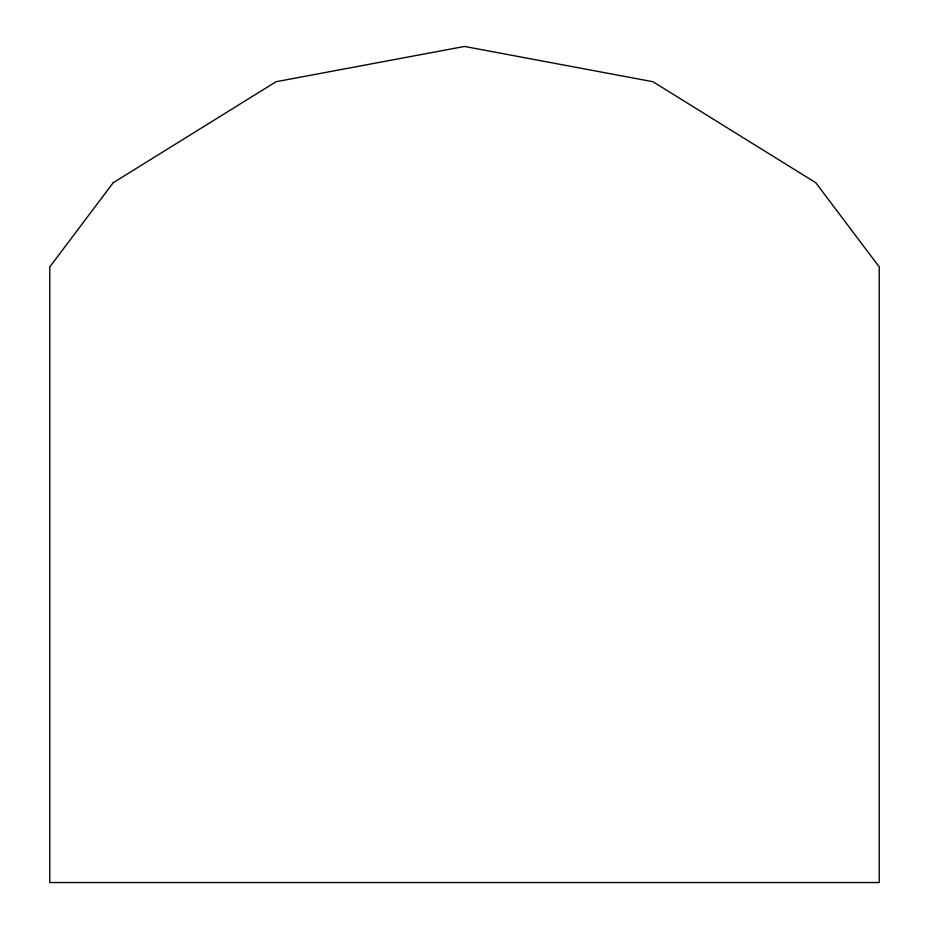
<?xml version="1.0" encoding="UTF-8"?>
<svg xmlns="http://www.w3.org/2000/svg" width="929" height="929" viewBox="0 0 929 929"><rect width="100%" height="100%" fill="white"/><g stroke="black" fill="none" stroke-linecap="round" stroke-linejoin="round"><path stroke-width="1.39" d="M113.175 182.758L49.771 266.948L49.771 882.55L879.229 882.55L879.229 266.948L815.825 182.758L652.924 81.717L464.5 46.45L276.076 81.717L113.175 182.758"/></g></svg>
